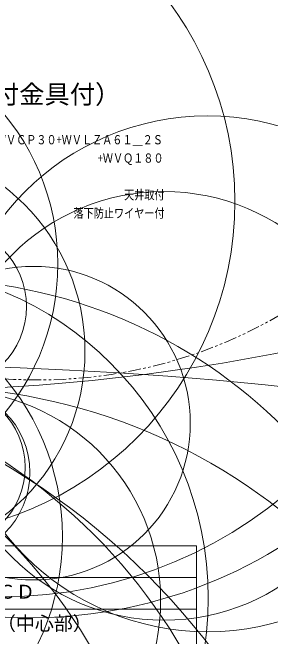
# Model space of a CAD drawing. Units: millimetres, scale not verified. Extents: x -944 to 619, y -1204 to 694.
# Drawn here: x 33.2 to 73.9, y -30.8 to 67.8 of the extents above; entities that cross this region are included whole.
import ezdxf
from ezdxf.enums import TextEntityAlignment as Align

# ---------------------------------------------------------------- set-up
doc = ezdxf.new("R2010")
doc.units = ezdxf.units.MM
doc.header["$LTSCALE"] = 0.125
doc.linetypes.add('USER3', pattern=[31.75, 15.875, -3.175, 3.175, -3.175, 3.175, -3.175])
for name, color, linetype, lineweight in [('0-0_0', 1, 'USER3', 18), ('0-2_WAKU', 1, 'Continuous', 18), ('0-5_GAIKEI', 1, 'Continuous', 18)]:
    doc.layers.add(name, color=color, linetype=linetype, lineweight=lineweight)
doc.layers.add('0-1_MOJI1', color=7, linetype='Continuous')
doc.layers.add('0-3_TOUROKU', color=7, linetype='Continuous')
doc.styles.add('ＭＳ ゴシック', font='')
doc.styles.get('ＭＳ ゴシック').set_extended_font_data('MS Gothic')

msp = doc.modelspace()

# ---------------------------------------------------------------- linework, layer by layer
at = {"layer": '0-0_0'}
msp.add_circle((37.2534, 85.7938), 76.0771, dxfattribs=at)
at = {"layer": '0-2_WAKU', "color": 4}
for p, q in [((62.23, -16.5009), (-62.77, -16.5009)), ((62.23, -56.5009), (62.23, -16.5009))]:
    msp.add_line(p, q, dxfattribs=at)
at = {"layer": '0-2_WAKU'}
for p, q in [((62.23, -21.5009), (-62.77, -21.5009)), ((-62.77, -26.5009), (62.23, -26.5009))]:
    msp.add_line(p, q, dxfattribs=at)
at = {"layer": '0-5_GAIKEI'}
for centre, radius in [((-385.3456, 258.3915), 435.9395), ((12.0577, 337.5711), 329.626), ((53.0386, 33.5226), 84.1861), ((31.4421, 45.6905), 70.246), ((15.5141, 37.9452), 52.807), ((63.984, 10.6897), 40.7413), ((11.8103, 14.2693), 32.8233), ((57.1083, 5.6171), 33.8655), ((22.6266, 21.303), 12.7654), ((10.9115, -595.9952), 608.0692), ((-25.567, -101.1617), 113.223), ((-31.2408, -77.8328), 89.1948), ((-16.8564, -77.5173), 88.8787), ((19.3521, -82.165), 90.7681), ((23.3618, -25.093), 33.2189), ((22.4693, -4.92), 13.4602), ((22.5609, -4.0696), 12.6075)]:
    msp.add_circle(centre, radius, dxfattribs=at)
at = {"layer": '0-5_GAIKEI', "color": 7}
for centre, radius in [((35.9278, 47.5787), 75.4299), ((3.0621, 28.0469), 37.2882), ((11.6493, -24.7694), 52.449), ((36.4854, 2.8888), 24.7729), ((19.4641, -54.477), 80.0807), ((2.1784, -15.0247), 38.8877)]:
    msp.add_circle(centre, radius, dxfattribs=at)

# ---------------------------------------------------------------- texts
at = {"layer": '0-1_MOJI1', "style": 'ＭＳ ゴシック'}
for s, height, p in [('カラーテレビカメラ（レンズ,天井取付金具付）', 2.933, (-35.77, 52.4991)), ('１／３型\u3000インターライン転送方式ＣＣＤ', 2.199, (-20.27, -25.5009)), ('水平：６５０本\u3000垂直：３５０本以上（中心部）', 2.199, (-20.27, -30.5009))]:
    msp.add_text(s, height=height, dxfattribs=at).set_placement(p, align=Align.BOTTOM_LEFT)
at = {"layer": '0-3_TOUROKU', "style": 'ＭＳ ゴシック', "width": 0.8}
for s, p in [('ＷＶＣＰ３０+ＷＶＬＺＡ６１＿２Ｓ', (30.55, 46.4991)), ('\u3000\u3000\u3000\u3000\u3000\u3000\u3000\u3000\u3000\u3000+ＷＶＱ１８０', (30.6567, 43.5991)), ('\u3000\u3000\u3000\u3000\u3000\u3000\u3000\u3000\u3000\u3000\u3000\u3000\u3000天井取付', (30.0167, 37.7991)), ('\u3000\u3000\u3000\u3000\u3000\u3000\u3000\u3000落下防止ワイヤー付', (30.0167, 34.8991))]:
    msp.add_text(s, height=1.466, dxfattribs=at).set_placement(p, align=Align.BOTTOM_LEFT)

doc.saveas('drawing.dxf')
